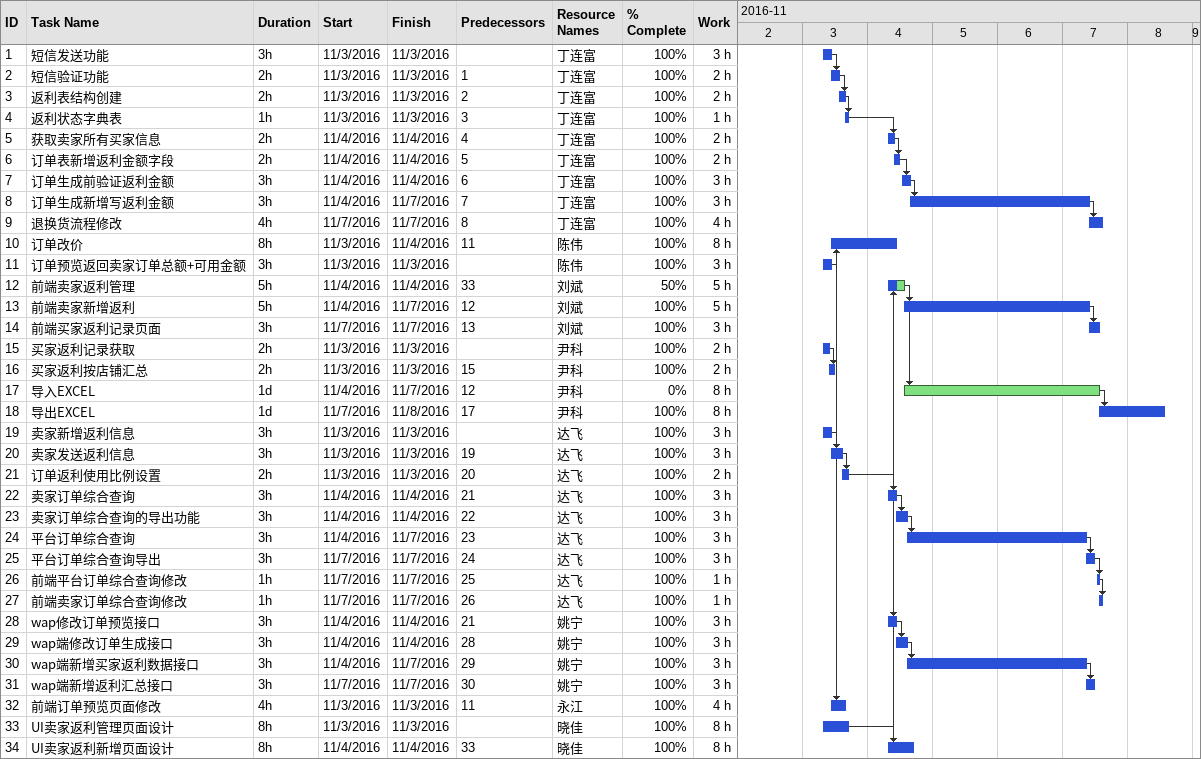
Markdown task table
| ID | Task | Duration | Start | Finish | Predecessors | Resources | % complete | Work (h) |
|---|---|---|---|---|---|---|---|---|
| 1 | 短信发送功能 | 3h | 2016-11-03 | 2016-11-03 |  | 丁连富 | 100 | 3 |
| 2 | 短信验证功能 | 2h | 2016-11-03 | 2016-11-03 | 1 | 丁连富 | 100 | 2 |
| 3 | 返利表结构创建 | 2h | 2016-11-03 | 2016-11-03 | 2 | 丁连富 | 100 | 2 |
| 4 | 返利状态字典表 | 1h | 2016-11-03 | 2016-11-03 | 3 | 丁连富 | 100 | 1 |
| 5 | 获取卖家所有买家信息 | 2h | 2016-11-04 | 2016-11-04 | 4 | 丁连富 | 100 | 2 |
| 6 | 订单表新增返利金额字段 | 2h | 2016-11-04 | 2016-11-04 | 5 | 丁连富 | 100 | 2 |
| 7 | 订单生成前验证返利金额 | 3h | 2016-11-04 | 2016-11-04 | 6 | 丁连富 | 100 | 3 |
| 8 | 订单生成新增写返利金额 | 3h | 2016-11-04 | 2016-11-07 | 7 | 丁连富 | 100 | 3 |
| 9 | 退换货流程修改 | 4h | 2016-11-07 | 2016-11-07 | 8 | 丁连富 | 100 | 4 |
| 10 | 订单改价 | 8h | 2016-11-03 | 2016-11-04 | 11 | 陈伟 | 100 | 8 |
| 11 | 订单预览返回卖家订单总额+可用金额 | 3h | 2016-11-03 | 2016-11-03 |  | 陈伟 | 100 | 3 |
| 12 | 前端卖家返利管理 | 5h | 2016-11-04 | 2016-11-04 | 33 | 刘斌 | 50 | 5 |
| 13 | 前端卖家新增返利 | 5h | 2016-11-04 | 2016-11-07 | 12 | 刘斌 | 100 | 5 |
| 14 | 前端买家返利记录页面 | 3h | 2016-11-07 | 2016-11-07 | 13 | 刘斌 | 100 | 3 |
| 15 | 买家返利记录获取 | 2h | 2016-11-03 | 2016-11-03 |  | 尹科 | 100 | 2 |
| 16 | 买家返利按店铺汇总 | 2h | 2016-11-03 | 2016-11-03 | 15 | 尹科 | 100 | 2 |
| 17 | 导入EXCEL | 1d | 2016-11-04 | 2016-11-07 | 12 | 尹科 | 0 | 8 |
| 18 | 导出EXCEL | 1d | 2016-11-07 | 2016-11-08 | 17 | 尹科 | 100 | 8 |
| 19 | 卖家新增返利信息 | 3h | 2016-11-03 | 2016-11-03 |  | 达飞 | 100 | 3 |
| 20 | 卖家发送返利信息 | 3h | 2016-11-03 | 2016-11-03 | 19 | 达飞 | 100 | 3 |
| 21 | 订单返利使用比例设置 | 2h | 2016-11-03 | 2016-11-03 | 20 | 达飞 | 100 | 2 |
| 22 | 卖家订单综合查询 | 3h | 2016-11-04 | 2016-11-04 | 21 | 达飞 | 100 | 3 |
| 23 | 卖家订单综合查询的导出功能 | 3h | 2016-11-04 | 2016-11-04 | 22 | 达飞 | 100 | 3 |
| 24 | 平台订单综合查询 | 3h | 2016-11-04 | 2016-11-07 | 23 | 达飞 | 100 | 3 |
| 25 | 平台订单综合查询导出 | 3h | 2016-11-07 | 2016-11-07 | 24 | 达飞 | 100 | 3 |
| 26 | 前端平台订单综合查询修改 | 1h | 2016-11-07 | 2016-11-07 | 25 | 达飞 | 100 | 1 |
| 27 | 前端卖家订单综合查询修改 | 1h | 2016-11-07 | 2016-11-07 | 26 | 达飞 | 100 | 1 |
| 28 | wap修改订单预览接口 | 3h | 2016-11-04 | 2016-11-04 | 21 | 姚宁 | 100 | 3 |
| 29 | wap端修改订单生成接口 | 3h | 2016-11-04 | 2016-11-04 | 28 | 姚宁 | 100 | 3 |
| 30 | wap端新增买家返利数据接口 | 3h | 2016-11-04 | 2016-11-07 | 29 | 姚宁 | 100 | 3 |
| 31 | wap端新增返利汇总接口 | 3h | 2016-11-07 | 2016-11-07 | 30 | 姚宁 | 100 | 3 |
| 32 | 前端订单预览页面修改 | 4h | 2016-11-03 | 2016-11-03 | 11 | 永江 | 100 | 4 |
| 33 | UI卖家返利管理页面设计 | 8h | 2016-11-03 | 2016-11-03 |  | 晓佳 | 100 | 8 |
| 34 | UI卖家返利新增页面设计 | 8h | 2016-11-04 | 2016-11-04 | 33 | 晓佳 | 100 | 8 |
